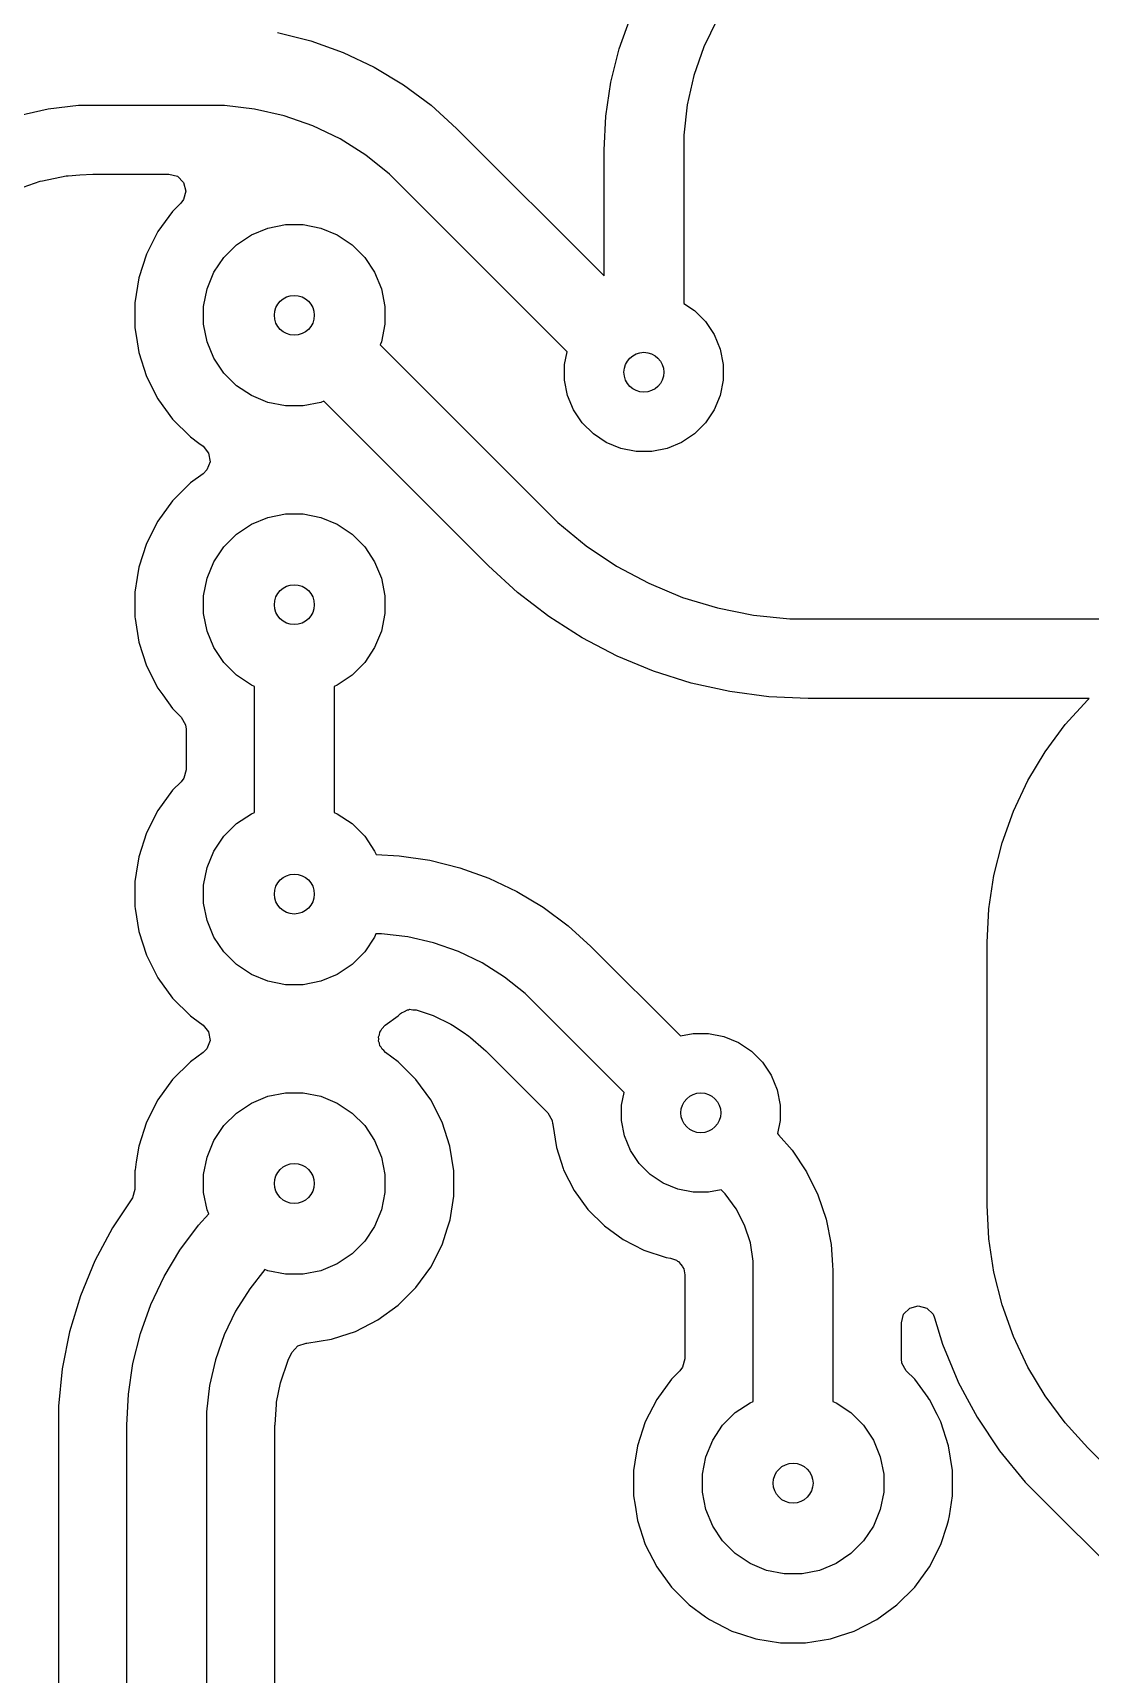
# Model space of a CAD drawing. Extents: x 2.78 to 5.89, y -4.63 to -2.07.
# Drawn here: x 4.059 to 4.425, y -3.491 to -2.924 of the extents above; entities that cross this region are included whole.
import ezdxf

# ---------------------------------------------------------------- set-up
doc = ezdxf.new("R2010")
doc.units = 0
doc.header["$MEASUREMENT"] = 0
doc.layers.add('BLACK', color=7, linetype='CONTINUOUS')

msp = doc.modelspace()

# ---------------------------------------------------------------- linework, layer by layer
at = {"layer": 'BLACK', "linetype": 'CONTINUOUS'}
for p, q in [((4.26203, -2.9292), (4.26603, -2.91803)), ((4.2959, -2.91908), (4.29135, -2.92852)), ((4.14391, -2.92363), (4.15542, -2.92651)), ((4.15542, -2.92651), (4.16659, -2.93051)), ((4.16659, -2.93051), (4.17732, -2.93558)), ((4.25915, -2.94071), (4.26203, -2.9292)), ((4.29135, -2.92852), (4.28789, -2.93842)), ((4.17732, -2.93558), (4.1875, -2.94168)), ((4.1875, -2.94168), (4.19703, -2.94875)), ((4.25741, -2.95245), (4.25915, -2.94071)), ((4.28789, -2.93842), (4.28556, -2.94864)), ((4.07509, -2.94887), (4.06467, -2.95004)), ((4.08033, -2.94887), (4.07509, -2.94887)), ((4.12033, -2.94887), (4.08033, -2.94887)), ((4.08033, -2.94887), (4.08033, -2.94887)), ((4.08033, -2.94887), (4.08033, -2.94887)), ((4.08033, -2.94887), (4.08033, -2.94887)), ((4.12557, -2.94887), (4.12033, -2.94887)), ((4.12033, -2.94887), (4.12033, -2.94887)), ((4.12033, -2.94887), (4.12033, -2.94887)), ((4.13599, -2.95004), (4.12557, -2.94887)), ((4.19703, -2.94875), (4.20582, -2.95672)), ((4.28556, -2.94864), (4.28438, -2.95906)), ((4.06467, -2.95004), (4.05445, -2.95237)), ((4.14621, -2.95237), (4.13599, -2.95004)), ((4.1561, -2.95583), (4.14621, -2.95237)), ((4.25682, -2.9643), (4.25741, -2.95245)), ((4.16555, -2.96038), (4.1561, -2.95583)), ((4.17443, -2.96596), (4.16555, -2.96038)), ((4.20582, -2.95672), (4.20582, -2.95672)), ((4.20582, -2.95672), (4.20582, -2.95672)), ((4.20582, -2.95672), (4.25682, -3.00772)), ((4.28438, -2.95906), (4.28438, -2.9643)), ((4.18262, -2.9725), (4.17443, -2.96596)), ((4.25682, -3.00772), (4.25682, -2.9643)), ((4.25682, -2.9643), (4.25682, -2.9643)), ((4.28438, -2.9643), (4.28438, -2.9643)), ((4.28438, -2.9643), (4.28438, -3.01721)), ((4.05402, -2.97769), (4.06193, -2.975)), ((4.06193, -2.975), (4.06267, -2.97481)), ((4.06267, -2.97481), (4.07085, -2.97318)), ((4.07085, -2.97318), (4.07161, -2.97308)), ((4.07161, -2.97308), (4.07564, -2.97281)), ((4.07564, -2.97281), (4.08014, -2.97252)), ((4.08014, -2.97252), (4.08052, -2.97251)), ((4.08052, -2.97251), (4.08401, -2.97251)), ((4.08401, -2.97251), (4.08401, -2.97251)), ((4.08401, -2.97251), (4.1064, -2.97251)), ((4.1064, -2.97251), (4.10933, -2.97329)), ((4.10933, -2.97329), (4.11148, -2.97544)), ((4.11148, -2.97544), (4.11226, -2.97837)), ((4.18632, -2.9762), (4.18262, -2.9725)), ((4.18633, -2.9762), (4.18632, -2.9762)), ((4.24405, -3.03392), (4.18633, -2.9762)), ((4.18633, -2.9762), (4.18633, -2.9762)), ((4.18633, -2.9762), (4.18633, -2.9762)), ((4.11055, -2.98252), (4.10768, -2.98539)), ((4.11148, -2.98131), (4.11055, -2.98252)), ((4.11226, -2.97837), (4.11148, -2.98131)), ((4.10768, -2.98539), (4.10258, -2.99241)), ((4.10768, -2.98539), (4.10768, -2.98539)), ((4.10258, -2.99241), (4.09864, -3.00014)), ((4.10258, -2.99241), (4.10258, -2.99241)), ((4.12976, -2.99696), (4.13489, -2.99353)), ((4.13489, -2.99353), (4.14059, -2.99117)), ((4.14059, -2.99117), (4.14665, -2.98996)), ((4.14665, -2.98996), (4.15282, -2.98996)), ((4.15282, -2.98996), (4.15888, -2.99117)), ((4.15888, -2.99117), (4.16458, -2.99353)), ((4.16458, -2.99353), (4.16972, -2.99696)), ((4.09864, -3.00014), (4.09596, -3.00839)), ((4.12539, -3.00133), (4.12976, -2.99696)), ((4.16972, -2.99696), (4.17408, -3.00133)), ((4.12196, -3.00646), (4.12539, -3.00133)), ((4.17408, -3.00133), (4.17751, -3.00646)), ((4.09596, -3.00839), (4.09505, -3.01411)), ((4.1196, -3.01216), (4.12196, -3.00646)), ((4.17751, -3.00646), (4.17988, -3.01216)), ((4.09505, -3.01411), (4.0946, -3.01697)), ((4.0946, -3.01697), (4.0946, -3.02565)), ((4.11839, -3.01822), (4.1196, -3.01216)), ((4.17988, -3.01216), (4.18108, -3.01822)), ((4.28438, -3.01721), (4.28809, -3.01969)), ((4.11839, -3.02439), (4.11839, -3.01822)), ((4.18108, -3.01822), (4.18108, -3.02439)), ((4.28809, -3.01969), (4.29191, -3.02351)), ((4.0946, -3.02565), (4.09513, -3.029)), ((4.1196, -3.03045), (4.11839, -3.02439)), ((4.18108, -3.02439), (4.17988, -3.03045)), ((4.29191, -3.02351), (4.29491, -3.028)), ((4.29491, -3.028), (4.29698, -3.03299)), ((4.09513, -3.029), (4.09596, -3.03422)), ((4.09596, -3.03422), (4.09864, -3.04247)), ((4.12196, -3.03615), (4.1196, -3.03045)), ((4.17988, -3.03045), (4.17944, -3.03152)), ((4.17944, -3.03152), (4.23635, -3.08843)), ((4.24318, -3.03829), (4.24405, -3.03392)), ((4.29698, -3.03299), (4.29803, -3.03829)), ((4.12539, -3.04129), (4.12196, -3.03615)), ((4.24318, -3.04369), (4.24318, -3.03829)), ((4.29803, -3.03829), (4.29803, -3.04369)), ((4.09864, -3.04247), (4.10258, -3.0502)), ((4.12976, -3.04565), (4.12539, -3.04129)), ((4.24423, -3.04899), (4.24318, -3.04369)), ((4.29803, -3.04369), (4.29698, -3.04899)), ((4.10258, -3.0502), (4.10258, -3.0502)), ((4.10258, -3.0502), (4.10284, -3.05057)), ((4.10284, -3.05057), (4.10768, -3.05723)), ((4.13489, -3.04908), (4.12976, -3.04565)), ((4.14059, -3.05145), (4.13489, -3.04908)), ((4.15995, -3.051), (4.15888, -3.05145)), ((4.21686, -3.10792), (4.15995, -3.051)), ((4.2463, -3.05398), (4.24423, -3.04899)), ((4.29698, -3.04899), (4.29491, -3.05398)), ((4.14665, -3.05265), (4.14059, -3.05145)), ((4.15282, -3.05265), (4.14665, -3.05265)), ((4.15888, -3.05145), (4.15282, -3.05265)), ((4.2493, -3.05847), (4.2463, -3.05398)), ((4.29491, -3.05398), (4.29191, -3.05847)), ((4.10768, -3.05723), (4.11382, -3.06336)), ((4.25312, -3.06229), (4.2493, -3.05847)), ((4.25761, -3.0653), (4.25312, -3.06229)), ((4.28809, -3.06229), (4.2836, -3.0653)), ((4.29191, -3.05847), (4.28809, -3.06229)), ((4.11382, -3.06336), (4.11678, -3.06552)), ((4.11678, -3.06552), (4.11822, -3.06656)), ((4.11822, -3.06656), (4.12013, -3.06892)), ((4.2626, -3.06736), (4.25761, -3.0653)), ((4.2679, -3.06842), (4.2626, -3.06736)), ((4.2786, -3.06736), (4.27331, -3.06842)), ((4.2836, -3.0653), (4.2786, -3.06736)), ((4.1206, -3.07192), (4.11952, -3.07475)), ((4.12013, -3.06892), (4.1206, -3.07192)), ((4.27331, -3.06842), (4.2679, -3.06842)), ((4.11382, -3.07925), (4.10768, -3.08539)), ((4.11822, -3.07605), (4.11382, -3.07925)), ((4.11382, -3.07925), (4.11382, -3.07925)), ((4.11952, -3.07475), (4.11822, -3.07605)), ((4.10768, -3.08539), (4.10258, -3.09241)), ((4.10768, -3.08539), (4.10768, -3.08539)), ((4.14059, -3.09117), (4.14665, -3.08996)), ((4.14665, -3.08996), (4.15282, -3.08996)), ((4.15282, -3.08996), (4.15888, -3.09117)), ((4.23635, -3.08843), (4.23636, -3.08844)), ((4.23636, -3.08844), (4.24082, -3.0929)), ((4.10258, -3.09241), (4.09864, -3.10014)), ((4.10258, -3.09241), (4.10258, -3.09241)), ((4.12976, -3.09696), (4.13489, -3.09353)), ((4.13489, -3.09353), (4.14059, -3.09117)), ((4.15888, -3.09117), (4.16458, -3.09353)), ((4.16458, -3.09353), (4.16972, -3.09696)), ((4.24082, -3.0929), (4.2506, -3.10093)), ((4.09864, -3.10014), (4.09596, -3.10839)), ((4.12196, -3.10646), (4.12539, -3.10133)), ((4.12539, -3.10133), (4.12976, -3.09696)), ((4.16972, -3.09696), (4.17408, -3.10133)), ((4.17408, -3.10133), (4.17751, -3.10646)), ((4.2506, -3.10093), (4.26113, -3.10796)), ((4.1196, -3.11216), (4.12196, -3.10646)), ((4.17751, -3.10646), (4.17988, -3.11216)), ((4.22692, -3.11713), (4.21686, -3.10792)), ((4.21686, -3.10792), (4.21686, -3.10792)), ((4.21686, -3.10792), (4.21686, -3.10792)), ((4.26113, -3.10796), (4.27229, -3.11393)), ((4.09539, -3.11195), (4.0946, -3.11697)), ((4.09596, -3.10839), (4.09539, -3.11195)), ((4.11839, -3.11822), (4.1196, -3.11216)), ((4.17988, -3.11216), (4.18108, -3.11822)), ((4.0946, -3.11697), (4.0946, -3.12565)), ((4.11839, -3.12439), (4.11839, -3.11822)), ((4.18108, -3.11822), (4.18108, -3.12439)), ((4.23774, -3.12544), (4.22692, -3.11713)), ((4.27229, -3.11393), (4.28398, -3.11877)), ((4.28398, -3.11877), (4.29609, -3.12244)), ((4.1196, -3.13045), (4.11839, -3.12439)), ((4.18108, -3.12439), (4.17988, -3.13045)), ((4.29609, -3.12244), (4.3085, -3.12491)), ((4.3085, -3.12491), (4.32109, -3.12615)), ((4.0946, -3.12565), (4.09467, -3.12607)), ((4.09467, -3.12607), (4.09596, -3.13422)), ((4.12196, -3.13615), (4.1196, -3.13045)), ((4.17988, -3.13045), (4.17751, -3.13615)), ((4.24924, -3.13276), (4.23774, -3.12544)), ((4.32109, -3.12615), (4.32742, -3.12615)), ((4.32742, -3.12615), (4.32742, -3.12615)), ((4.32742, -3.12615), (4.32742, -3.12615)), ((4.32742, -3.12615), (4.45204, -3.12615)), ((4.09596, -3.13422), (4.09864, -3.14247)), ((4.12539, -3.14129), (4.12196, -3.13615)), ((4.17751, -3.13615), (4.17408, -3.14129)), ((4.26134, -3.13906), (4.24924, -3.13276)), ((4.12976, -3.14565), (4.12539, -3.14129)), ((4.17408, -3.14129), (4.16972, -3.14565)), ((4.27394, -3.14428), (4.26134, -3.13906)), ((4.09864, -3.14247), (4.10258, -3.1502)), ((4.13489, -3.14908), (4.12976, -3.14565)), ((4.16972, -3.14565), (4.16458, -3.14908)), ((4.28695, -3.14838), (4.27394, -3.14428)), ((4.10258, -3.1502), (4.10258, -3.1502)), ((4.10258, -3.1502), (4.10424, -3.15249)), ((4.10424, -3.15249), (4.10764, -3.15717)), ((4.13596, -3.14953), (4.13489, -3.14908)), ((4.13596, -3.1841), (4.13596, -3.14953)), ((4.16458, -3.14908), (4.16352, -3.14953)), ((4.16352, -3.14953), (4.16352, -3.1841)), ((4.30027, -3.15134), (4.28695, -3.14838)), ((4.31379, -3.15312), (4.30027, -3.15134)), ((4.32742, -3.15371), (4.31379, -3.15312)), ((4.10764, -3.15717), (4.10768, -3.15723)), ((4.10768, -3.15723), (4.10768, -3.15723)), ((4.10768, -3.15723), (4.1106, -3.16014)), ((4.42448, -3.15371), (4.32742, -3.15371)), ((4.32742, -3.15371), (4.32742, -3.15371)), ((4.32742, -3.15371), (4.32742, -3.15371)), ((4.41624, -3.16276), (4.42405, -3.15414)), ((4.42405, -3.15414), (4.42406, -3.15413)), ((4.42406, -3.15413), (4.42448, -3.15371)), ((4.42406, -3.15413), (4.42406, -3.15413)), ((4.42406, -3.15413), (4.42406, -3.15413)), ((4.1106, -3.16014), (4.11212, -3.16277)), ((4.11212, -3.16277), (4.11232, -3.16429)), ((4.11232, -3.16429), (4.11232, -3.17832)), ((4.4093, -3.17211), (4.41624, -3.16276)), ((4.40332, -3.1821), (4.4093, -3.17211)), ((4.11153, -3.18125), (4.1106, -3.18247)), ((4.11232, -3.17832), (4.11153, -3.18125)), ((4.10768, -3.18539), (4.10258, -3.19241)), ((4.1106, -3.18247), (4.10768, -3.18539)), ((4.10768, -3.18539), (4.10768, -3.18539)), ((4.13596, -3.19309), (4.13596, -3.1841)), ((4.16352, -3.1841), (4.16352, -3.19309)), ((4.39834, -3.19263), (4.40332, -3.1821)), ((4.10258, -3.19241), (4.09864, -3.20014)), ((4.10258, -3.19241), (4.10258, -3.19241)), ((4.39441, -3.20359), (4.39834, -3.19263)), ((4.12539, -3.20132), (4.12976, -3.19696)), ((4.12976, -3.19696), (4.13489, -3.19353)), ((4.13489, -3.19353), (4.13596, -3.19309)), ((4.16352, -3.19309), (4.16458, -3.19353)), ((4.16458, -3.19353), (4.16972, -3.19696)), ((4.16972, -3.19696), (4.17408, -3.20132)), ((4.09864, -3.20014), (4.09596, -3.20839)), ((4.12196, -3.20646), (4.12539, -3.20132)), ((4.17408, -3.20132), (4.17751, -3.20646)), ((4.39159, -3.21489), (4.39441, -3.20359)), ((4.09596, -3.20839), (4.09505, -3.21411)), ((4.1196, -3.21216), (4.12196, -3.20646)), ((4.17751, -3.20646), (4.17801, -3.20766)), ((4.17801, -3.20766), (4.186, -3.20805)), ((4.186, -3.20805), (4.19656, -3.20962)), ((4.19656, -3.20962), (4.20692, -3.21221)), ((4.09505, -3.21411), (4.0946, -3.21697)), ((4.11839, -3.21822), (4.1196, -3.21216)), ((4.20692, -3.21221), (4.21697, -3.21581)), ((4.38988, -3.22641), (4.39159, -3.21489)), ((4.0946, -3.21697), (4.0946, -3.22565)), ((4.11839, -3.22439), (4.11839, -3.21822)), ((4.21697, -3.21581), (4.22663, -3.22038)), ((4.22663, -3.22038), (4.23579, -3.22587)), ((4.0946, -3.22565), (4.09471, -3.22634)), ((4.09471, -3.22634), (4.09596, -3.23422)), ((4.1196, -3.23045), (4.11839, -3.22439)), ((4.23579, -3.22587), (4.24437, -3.23223)), ((4.3893, -3.23804), (4.38988, -3.22641)), ((4.12196, -3.23615), (4.1196, -3.23045)), ((4.24437, -3.23223), (4.25224, -3.23937)), ((4.09596, -3.23422), (4.09864, -3.24247)), ((4.12539, -3.24129), (4.12196, -3.23615)), ((4.17751, -3.23615), (4.17408, -3.24129)), ((4.17796, -3.23509), (4.17751, -3.23615)), ((4.17989, -3.23509), (4.17796, -3.23509)), ((4.18896, -3.23611), (4.17989, -3.23509)), ((4.19786, -3.23814), (4.18896, -3.23611)), ((4.20648, -3.24115), (4.19786, -3.23814)), ((4.3893, -3.32879), (4.3893, -3.23804)), ((4.3893, -3.23804), (4.3893, -3.23804)), ((4.09864, -3.24247), (4.10258, -3.2502)), ((4.12976, -3.24565), (4.12539, -3.24129)), ((4.17408, -3.24129), (4.16972, -3.24565)), ((4.2147, -3.24511), (4.20648, -3.24115)), ((4.25224, -3.23937), (4.25228, -3.2394)), ((4.25228, -3.2394), (4.25228, -3.2394)), ((4.25228, -3.2394), (4.25228, -3.2394)), ((4.25228, -3.2394), (4.25228, -3.2394)), ((4.25228, -3.2394), (4.28322, -3.27034)), ((4.13489, -3.24908), (4.12976, -3.24565)), ((4.14059, -3.25145), (4.13489, -3.24908)), ((4.16458, -3.24908), (4.15888, -3.25145)), ((4.16972, -3.24565), (4.16458, -3.24908)), ((4.22243, -3.24997), (4.2147, -3.24511)), ((4.10258, -3.2502), (4.10258, -3.2502)), ((4.10258, -3.2502), (4.10768, -3.25723)), ((4.14665, -3.25265), (4.14059, -3.25145)), ((4.15282, -3.25265), (4.14665, -3.25265)), ((4.15888, -3.25145), (4.15282, -3.25265)), ((4.22957, -3.25566), (4.22243, -3.24997)), ((4.10768, -3.25723), (4.11382, -3.26336)), ((4.18925, -3.26127), (4.18961, -3.26112)), ((4.18961, -3.26112), (4.19075, -3.26127)), ((4.23279, -3.25889), (4.22957, -3.25566)), ((4.26373, -3.28983), (4.23279, -3.25889)), ((4.23279, -3.25889), (4.23279, -3.25889)), ((4.23279, -3.25889), (4.23279, -3.25889)), ((4.11382, -3.26336), (4.11478, -3.26406)), ((4.11478, -3.26406), (4.11822, -3.26656)), ((4.11822, -3.26656), (4.12013, -3.26892)), ((4.17996, -3.26786), (4.18113, -3.26666)), ((4.18113, -3.26666), (4.18119, -3.26661)), ((4.18119, -3.26661), (4.18566, -3.26336)), ((4.18566, -3.26336), (4.1865, -3.26252)), ((4.1865, -3.26252), (4.1868, -3.26229)), ((4.1868, -3.26229), (4.18787, -3.26184)), ((4.18787, -3.26184), (4.18886, -3.26127)), ((4.18886, -3.26127), (4.18925, -3.26127)), ((4.19075, -3.26127), (4.1919, -3.26127)), ((4.1919, -3.26127), (4.19227, -3.26138)), ((4.19227, -3.26138), (4.19702, -3.26299)), ((4.19702, -3.26299), (4.19772, -3.26328)), ((4.19772, -3.26328), (4.2038, -3.26628)), ((4.2038, -3.26628), (4.20446, -3.26666)), ((4.20446, -3.26666), (4.20807, -3.26907)), ((4.1206, -3.27192), (4.11952, -3.27475)), ((4.12013, -3.26892), (4.1206, -3.27192)), ((4.17887, -3.27069), (4.17917, -3.26991)), ((4.17898, -3.27139), (4.17887, -3.27069)), ((4.17889, -3.27208), (4.17898, -3.27139)), ((4.17921, -3.27286), (4.17889, -3.27208)), ((4.17917, -3.26991), (4.17928, -3.26907)), ((4.17928, -3.26907), (4.1797, -3.26854)), ((4.1797, -3.26854), (4.17996, -3.26786)), ((4.20807, -3.26907), (4.21009, -3.27042)), ((4.21009, -3.27042), (4.2107, -3.27089)), ((4.2107, -3.27089), (4.2151, -3.27475)), ((4.28322, -3.27034), (4.28759, -3.26947)), ((4.28759, -3.26947), (4.29299, -3.26947)), ((4.29299, -3.26947), (4.29829, -3.27052)), ((4.29829, -3.27052), (4.30328, -3.27259)), ((4.11822, -3.27605), (4.11382, -3.27925)), ((4.11952, -3.27475), (4.11822, -3.27605)), ((4.17935, -3.27369), (4.17921, -3.27286)), ((4.17979, -3.27424), (4.17935, -3.27369)), ((4.18006, -3.27488), (4.17979, -3.27424)), ((4.18073, -3.2754), (4.18006, -3.27488)), ((4.18126, -3.27605), (4.18073, -3.2754)), ((4.18566, -3.27925), (4.18126, -3.27605)), ((4.2151, -3.27475), (4.21594, -3.27549)), ((4.21594, -3.27549), (4.21622, -3.27575)), ((4.21622, -3.27575), (4.21868, -3.27821)), ((4.30328, -3.27259), (4.30777, -3.27559)), ((4.30777, -3.27559), (4.31159, -3.27941)), ((4.11382, -3.27925), (4.10768, -3.28539)), ((4.11382, -3.27925), (4.11382, -3.27925)), ((4.19179, -3.28539), (4.18566, -3.27925)), ((4.18566, -3.27925), (4.18566, -3.27925)), ((4.18566, -3.27925), (4.18566, -3.27925)), ((4.21868, -3.27821), (4.21868, -3.27821)), ((4.21868, -3.27821), (4.23737, -3.2969)), ((4.31159, -3.27941), (4.31459, -3.28391)), ((4.10768, -3.28539), (4.10258, -3.29241)), ((4.10768, -3.28539), (4.10768, -3.28539)), ((4.1969, -3.29241), (4.19179, -3.28539)), ((4.31459, -3.28391), (4.31666, -3.2889)), ((4.31666, -3.2889), (4.31772, -3.2942)), ((4.10258, -3.29241), (4.09864, -3.30014)), ((4.10258, -3.29241), (4.10258, -3.29241)), ((4.12976, -3.29696), (4.13489, -3.29353)), ((4.13489, -3.29353), (4.14059, -3.29117)), ((4.14059, -3.29117), (4.14665, -3.28996)), ((4.14665, -3.28996), (4.15282, -3.28996)), ((4.15282, -3.28996), (4.15888, -3.29117)), ((4.15888, -3.29117), (4.16458, -3.29353)), ((4.16458, -3.29353), (4.16972, -3.29696)), ((4.20084, -3.30014), (4.1969, -3.29241)), ((4.26286, -3.2942), (4.26373, -3.28983)), ((4.26286, -3.2996), (4.26286, -3.2942)), ((4.31772, -3.2942), (4.31772, -3.2996)), ((4.09864, -3.30014), (4.09596, -3.30839)), ((4.12539, -3.30132), (4.12976, -3.29696)), ((4.16972, -3.29696), (4.17408, -3.30132)), ((4.20175, -3.30296), (4.20084, -3.30014)), ((4.23737, -3.2969), (4.23889, -3.29953)), ((4.23889, -3.29953), (4.23904, -3.3007)), ((4.23904, -3.3007), (4.23907, -3.3007)), ((4.23907, -3.3007), (4.23909, -3.30093)), ((4.26392, -3.3049), (4.26286, -3.2996)), ((4.31772, -3.2996), (4.31683, -3.30407)), ((4.1196, -3.31216), (4.12196, -3.30646)), ((4.12196, -3.30646), (4.12539, -3.30132)), ((4.17408, -3.30132), (4.17751, -3.30646)), ((4.17751, -3.30646), (4.17988, -3.31216)), ((4.20352, -3.30839), (4.20175, -3.30296)), ((4.23909, -3.30093), (4.23909, -3.30093)), ((4.23909, -3.30093), (4.23909, -3.30093)), ((4.23909, -3.30093), (4.24035, -3.30889)), ((4.26598, -3.30989), (4.26392, -3.3049)), ((4.31683, -3.30407), (4.31717, -3.30445)), ((4.31717, -3.30445), (4.31717, -3.30445)), ((4.31717, -3.30445), (4.32186, -3.30981)), ((4.09596, -3.30839), (4.0951, -3.31381)), ((4.11839, -3.31822), (4.1196, -3.31216)), ((4.17988, -3.31216), (4.18108, -3.31822)), ((4.20488, -3.31697), (4.20352, -3.30839)), ((4.20352, -3.30839), (4.20352, -3.30839)), ((4.20352, -3.30839), (4.20352, -3.30839)), ((4.24035, -3.30889), (4.2427, -3.31613)), ((4.26899, -3.31438), (4.26598, -3.30989)), ((4.32186, -3.30981), (4.32682, -3.31723)), ((4.09467, -3.31655), (4.0946, -3.31697)), ((4.0946, -3.31697), (4.0946, -3.32333)), ((4.0951, -3.31381), (4.09467, -3.31655)), ((4.20488, -3.32565), (4.20488, -3.31697)), ((4.2427, -3.31613), (4.24284, -3.31655)), ((4.24284, -3.31655), (4.24284, -3.31655)), ((4.24284, -3.31655), (4.2465, -3.32373)), ((4.27281, -3.3182), (4.26899, -3.31438)), ((4.32682, -3.31723), (4.33077, -3.32523)), ((4.0946, -3.32333), (4.09381, -3.32626)), ((4.11839, -3.32439), (4.11839, -3.31822)), ((4.18108, -3.31822), (4.18108, -3.32439)), ((4.2773, -3.3212), (4.27281, -3.3182)), ((4.28229, -3.32327), (4.2773, -3.3212)), ((4.28759, -3.32432), (4.28229, -3.32327)), ((4.29736, -3.32345), (4.29299, -3.32432)), ((4.29875, -3.32485), (4.29736, -3.32345)), ((4.09361, -3.32659), (4.08693, -3.33659)), ((4.09381, -3.32626), (4.09361, -3.32659)), ((4.1196, -3.33045), (4.11839, -3.32439)), ((4.18108, -3.32439), (4.17988, -3.33045)), ((4.20357, -3.33387), (4.20488, -3.32565)), ((4.2465, -3.32373), (4.25123, -3.33025)), ((4.29299, -3.32432), (4.28759, -3.32432)), ((4.30251, -3.33003), (4.29875, -3.32485)), ((4.33077, -3.32523), (4.33363, -3.33368)), ((4.38931, -3.3288), (4.3893, -3.32879)), ((4.3893, -3.32879), (4.3893, -3.32879)), ((4.3893, -3.32879), (4.3893, -3.32879)), ((4.3893, -3.32879), (4.3893, -3.32879)), ((4.38988, -3.34042), (4.38931, -3.3288)), ((4.11657, -3.33573), (4.12015, -3.33178)), ((4.12015, -3.33178), (4.1196, -3.33045)), ((4.17988, -3.33045), (4.17751, -3.33615)), ((4.20275, -3.33659), (4.20352, -3.33422)), ((4.20352, -3.33422), (4.20357, -3.33387)), ((4.25123, -3.33025), (4.25124, -3.33025)), ((4.25124, -3.33025), (4.25693, -3.33595)), ((4.30542, -3.33573), (4.30251, -3.33003)), ((4.33363, -3.33368), (4.33537, -3.34243)), ((4.08693, -3.33659), (4.0808, -3.34806)), ((4.08693, -3.33659), (4.08693, -3.33659)), ((4.11021, -3.34431), (4.11657, -3.33573)), ((4.17751, -3.33615), (4.17408, -3.34129)), ((4.20084, -3.34247), (4.20275, -3.33659)), ((4.25693, -3.33595), (4.25693, -3.33595)), ((4.25693, -3.33595), (4.26345, -3.34069)), ((4.3074, -3.34181), (4.30542, -3.33573)), ((4.39158, -3.35194), (4.38988, -3.34042)), ((4.10471, -3.35347), (4.11021, -3.34431)), ((4.16972, -3.34565), (4.16458, -3.34908)), ((4.17408, -3.34129), (4.16972, -3.34565)), ((4.1969, -3.3502), (4.20084, -3.34247)), ((4.26345, -3.34069), (4.26345, -3.34069)), ((4.26345, -3.34069), (4.27063, -3.34435)), ((4.27063, -3.34435), (4.2783, -3.34684)), ((4.3084, -3.34814), (4.3074, -3.34181)), ((4.33537, -3.34243), (4.33584, -3.34953)), ((4.0808, -3.34806), (4.07582, -3.36009)), ((4.1396, -3.35103), (4.13431, -3.35767)), ((4.14059, -3.35145), (4.1396, -3.35103)), ((4.14665, -3.35265), (4.14059, -3.35145)), ((4.15888, -3.35145), (4.15282, -3.35265)), ((4.16458, -3.34908), (4.15888, -3.35145)), ((4.19179, -3.35723), (4.1969, -3.3502)), ((4.2783, -3.34684), (4.27981, -3.34708)), ((4.27981, -3.34708), (4.28079, -3.34751)), ((4.28079, -3.34751), (4.28182, -3.34779)), ((4.28182, -3.34779), (4.28216, -3.34812)), ((4.28216, -3.34812), (4.28258, -3.34831)), ((4.28258, -3.34831), (4.28321, -3.34918)), ((4.28321, -3.34918), (4.28397, -3.34994)), ((4.28397, -3.34994), (4.28409, -3.35039)), ((4.28409, -3.35039), (4.28437, -3.35077)), ((4.28437, -3.35077), (4.28476, -3.35287)), ((4.3084, -3.35134), (4.3084, -3.34814)), ((4.3084, -3.39663), (4.3084, -3.35134)), ((4.3084, -3.35134), (4.3084, -3.35134)), ((4.3084, -3.35134), (4.3084, -3.35134)), ((4.33584, -3.34953), (4.33584, -3.34954)), ((4.33584, -3.34954), (4.33596, -3.35134)), ((4.33596, -3.35134), (4.33596, -3.39663)), ((4.10015, -3.36312), (4.10471, -3.35347)), ((4.15282, -3.35265), (4.14665, -3.35265)), ((4.18566, -3.36336), (4.19179, -3.35723)), ((4.28476, -3.35287), (4.28476, -3.35502)), ((4.28476, -3.35502), (4.28476, -3.35502)), ((4.28476, -3.35502), (4.28476, -3.35531)), ((4.28476, -3.35531), (4.28476, -3.38186)), ((4.39441, -3.36323), (4.39158, -3.35194)), ((4.07582, -3.36009), (4.07204, -3.37254)), ((4.07582, -3.36009), (4.07582, -3.36009)), ((4.09655, -3.37318), (4.10015, -3.36312)), ((4.13431, -3.35767), (4.12945, -3.3654)), ((4.12945, -3.3654), (4.12549, -3.37362)), ((4.1709, -3.3724), (4.17864, -3.36846)), ((4.17864, -3.36846), (4.18566, -3.36336)), ((4.3596, -3.36946), (4.36039, -3.36652)), ((4.36039, -3.36652), (4.36253, -3.36438)), ((4.36253, -3.36438), (4.36547, -3.36359)), ((4.36547, -3.36359), (4.3684, -3.36438)), ((4.3684, -3.36438), (4.37055, -3.36652)), ((4.37055, -3.36652), (4.37108, -3.36775)), ((4.37108, -3.36775), (4.37382, -3.37679)), ((4.39834, -3.3742), (4.39441, -3.36323)), ((4.07204, -3.37254), (4.0696, -3.3848)), ((4.07204, -3.37254), (4.07204, -3.37254)), ((4.07204, -3.37254), (4.07204, -3.37254)), ((4.09396, -3.38354), (4.09655, -3.37318)), ((4.12549, -3.37362), (4.12248, -3.38224)), ((4.16265, -3.37509), (4.16582, -3.37405)), ((4.16582, -3.37405), (4.1709, -3.3724)), ((4.3596, -3.38186), (4.3596, -3.36946)), ((4.40332, -3.38473), (4.39834, -3.3742)), ((4.14762, -3.38237), (4.14893, -3.37972)), ((4.14893, -3.37972), (4.15093, -3.37743)), ((4.15093, -3.37743), (4.15381, -3.37646)), ((4.15381, -3.37646), (4.15399, -3.37645)), ((4.15399, -3.37645), (4.15408, -3.37644)), ((4.15408, -3.37644), (4.16265, -3.37509)), ((4.15408, -3.37644), (4.15408, -3.37644)), ((4.15408, -3.37644), (4.15408, -3.37644)), ((4.16265, -3.37509), (4.16265, -3.37509)), ((4.16265, -3.37509), (4.16265, -3.37509)), ((4.37382, -3.37679), (4.37382, -3.37679)), ((4.37382, -3.37679), (4.37914, -3.38963)), ((4.0695, -3.38531), (4.06822, -3.39826)), ((4.0696, -3.3848), (4.0695, -3.38531)), ((4.09239, -3.3941), (4.09396, -3.38354)), ((4.12248, -3.38224), (4.12045, -3.39114)), ((4.14515, -3.38949), (4.14733, -3.38308)), ((4.14733, -3.38308), (4.14762, -3.38237)), ((4.28397, -3.3848), (4.28304, -3.38601)), ((4.28476, -3.38186), (4.28397, -3.3848)), ((4.3598, -3.38338), (4.3596, -3.38186)), ((4.36132, -3.38601), (4.3598, -3.38338)), ((4.4093, -3.39472), (4.40332, -3.38473)), ((4.12045, -3.39114), (4.11942, -3.40021)), ((4.14363, -3.39687), (4.14495, -3.39023)), ((4.14495, -3.39023), (4.14515, -3.38949)), ((4.28012, -3.38893), (4.27502, -3.39595)), ((4.28304, -3.38601), (4.28012, -3.38893)), ((4.28012, -3.38893), (4.28012, -3.38893)), ((4.36424, -3.38893), (4.36132, -3.38601)), ((4.36887, -3.39531), (4.36424, -3.38893)), ((4.36424, -3.38893), (4.36424, -3.38893)), ((4.37914, -3.38963), (4.37914, -3.38963)), ((4.37914, -3.38963), (4.37917, -3.38971)), ((4.37917, -3.38971), (4.38236, -3.39567)), ((4.09186, -3.40477), (4.09239, -3.3941)), ((4.14353, -3.39763), (4.14363, -3.39687)), ((4.27502, -3.39595), (4.27108, -3.40368)), ((4.27502, -3.39595), (4.27502, -3.39595)), ((4.3022, -3.4005), (4.30733, -3.39707)), ((4.30733, -3.39707), (4.3084, -3.39663)), ((4.33596, -3.39663), (4.33703, -3.39707)), ((4.33703, -3.39707), (4.34216, -3.4005)), ((4.36887, -3.39532), (4.36887, -3.39531)), ((4.36934, -3.39595), (4.36887, -3.39532)), ((4.372, -3.40118), (4.36934, -3.39595)), ((4.38236, -3.39567), (4.38238, -3.3957)), ((4.38238, -3.3957), (4.38238, -3.3957)), ((4.38238, -3.3957), (4.38576, -3.40204)), ((4.41624, -3.40407), (4.4093, -3.39472)), ((4.06822, -3.39826), (4.06822, -3.40477)), ((4.11942, -3.40021), (4.11942, -3.40477)), ((4.14308, -3.40458), (4.14353, -3.39763)), ((4.29783, -3.40487), (4.3022, -3.4005)), ((4.34216, -3.4005), (4.34653, -3.40487)), ((4.37328, -3.40368), (4.372, -3.40118)), ((4.38576, -3.40204), (4.39353, -3.41366)), ((4.06822, -3.40477), (4.06822, -3.40874)), ((4.09186, -3.54427), (4.09186, -3.40477)), ((4.09186, -3.40477), (4.09186, -3.40477)), ((4.11942, -3.40477), (4.11942, -3.40477)), ((4.11942, -3.40477), (4.11942, -3.54427)), ((4.14306, -3.40496), (4.14308, -3.40458)), ((4.14306, -3.5295), (4.14306, -3.40496)), ((4.27108, -3.40368), (4.2684, -3.41194)), ((4.2944, -3.41), (4.29783, -3.40487)), ((4.34653, -3.40487), (4.34996, -3.41)), ((4.37596, -3.41194), (4.37328, -3.40368)), ((4.42406, -3.4127), (4.41624, -3.40407)), ((4.06822, -3.40874), (4.06822, -3.40875)), ((4.06822, -3.40875), (4.06822, -3.5295)), ((4.2684, -3.41194), (4.26749, -3.41765)), ((4.29204, -3.41571), (4.2944, -3.41)), ((4.34996, -3.41), (4.35232, -3.41571)), ((4.37732, -3.42051), (4.37596, -3.41194)), ((4.37596, -3.41194), (4.37596, -3.41194)), ((4.37596, -3.41194), (4.37596, -3.41194)), ((4.39353, -3.41366), (4.39353, -3.41366)), ((4.39353, -3.41366), (4.4024, -3.42447)), ((4.48265, -3.47128), (4.42406, -3.4127)), ((4.42406, -3.4127), (4.42406, -3.4127)), ((4.26749, -3.41765), (4.26704, -3.42051)), ((4.29083, -3.42176), (4.29204, -3.41571)), ((4.35232, -3.41571), (4.35352, -3.42176)), ((4.26704, -3.42051), (4.26704, -3.42919)), ((4.29083, -3.42794), (4.29083, -3.42176)), ((4.35352, -3.42176), (4.35352, -3.42794)), ((4.37732, -3.42919), (4.37732, -3.42051)), ((4.4024, -3.42447), (4.4024, -3.42447)), ((4.4024, -3.42447), (4.40471, -3.42679)), ((4.26704, -3.42919), (4.26755, -3.43243)), ((4.29204, -3.43399), (4.29083, -3.42794)), ((4.35352, -3.42794), (4.35232, -3.43399)), ((4.37621, -3.43617), (4.37732, -3.42919)), ((4.40471, -3.42679), (4.46301, -3.48508)), ((4.26755, -3.43243), (4.2684, -3.43776)), ((4.2944, -3.4397), (4.29204, -3.43399)), ((4.35232, -3.43399), (4.34996, -3.4397)), ((4.37596, -3.43776), (4.37621, -3.43617)), ((4.2684, -3.43776), (4.27108, -3.44601)), ((4.29783, -3.44483), (4.2944, -3.4397)), ((4.34996, -3.4397), (4.34653, -3.44483)), ((4.37328, -3.44601), (4.37544, -3.43934)), ((4.37544, -3.43934), (4.37596, -3.43776)), ((4.27108, -3.44601), (4.27502, -3.45375)), ((4.3022, -3.4492), (4.29783, -3.44483)), ((4.34653, -3.44483), (4.34216, -3.4492)), ((4.36934, -3.45375), (4.37328, -3.44601)), ((4.27502, -3.45375), (4.27502, -3.45375)), ((4.27502, -3.45375), (4.28012, -3.46077)), ((4.30733, -3.45263), (4.3022, -3.4492)), ((4.31304, -3.45499), (4.30733, -3.45263)), ((4.33703, -3.45263), (4.33132, -3.45499)), ((4.34216, -3.4492), (4.33703, -3.45263)), ((4.36424, -3.46077), (4.36934, -3.45375)), ((4.31909, -3.45619), (4.31304, -3.45499)), ((4.32527, -3.45619), (4.31909, -3.45619)), ((4.33132, -3.45499), (4.32527, -3.45619)), ((4.28012, -3.46077), (4.28626, -3.46691)), ((4.3581, -3.46691), (4.36424, -3.46077)), ((4.28626, -3.46691), (4.29189, -3.471)), ((4.35108, -3.47201), (4.3581, -3.46691)), ((4.29189, -3.471), (4.29328, -3.47201)), ((4.29328, -3.47201), (4.29328, -3.47201)), ((4.29328, -3.47201), (4.29328, -3.47201)), ((4.29328, -3.47201), (4.30101, -3.47595)), ((4.30101, -3.47595), (4.30431, -3.47702)), ((4.33826, -3.4776), (4.34334, -3.47595)), ((4.34334, -3.47595), (4.35108, -3.47201)), ((4.30431, -3.47702), (4.30927, -3.47863)), ((4.30927, -3.47863), (4.30927, -3.47863)), ((4.30927, -3.47863), (4.30927, -3.47863)), ((4.30927, -3.47863), (4.31784, -3.47999)), ((4.31784, -3.47999), (4.31784, -3.47999)), ((4.31784, -3.47999), (4.32652, -3.47999)), ((4.32652, -3.47999), (4.33509, -3.47863)), ((4.32652, -3.47999), (4.32652, -3.47999)), ((4.33509, -3.47863), (4.33826, -3.4776)), ((4.33509, -3.47863), (4.33509, -3.47863)), ((4.33509, -3.47863), (4.33509, -3.47863))]:
    msp.add_line(p, q, dxfattribs=at)
at = {"layer": 'BLACK'}
for centre in [(4.14974, -3.02131), (4.14974, -3.02131), (4.2706, -3.04099), (4.2706, -3.04099), (4.14974, -3.12131), (4.14974, -3.12131), (4.14974, -3.22131), (4.14974, -3.22131), (4.29029, -3.2969), (4.29029, -3.2969), (4.14974, -3.32131), (4.14974, -3.32131), (4.32218, -3.42485), (4.32218, -3.42485)]:
    msp.add_circle(centre, 0.00689, dxfattribs=at)
at = {"layer": 'WHITE'}
for centre in [(4.14974, -3.02131), (4.2706, -3.04099), (4.14974, -3.12131), (4.14974, -3.22131), (4.29029, -3.2969), (4.14974, -3.32131), (4.32218, -3.42485)]:
    msp.add_circle(centre, 0.00689, dxfattribs=at)

doc.saveas('drawing.dxf')
